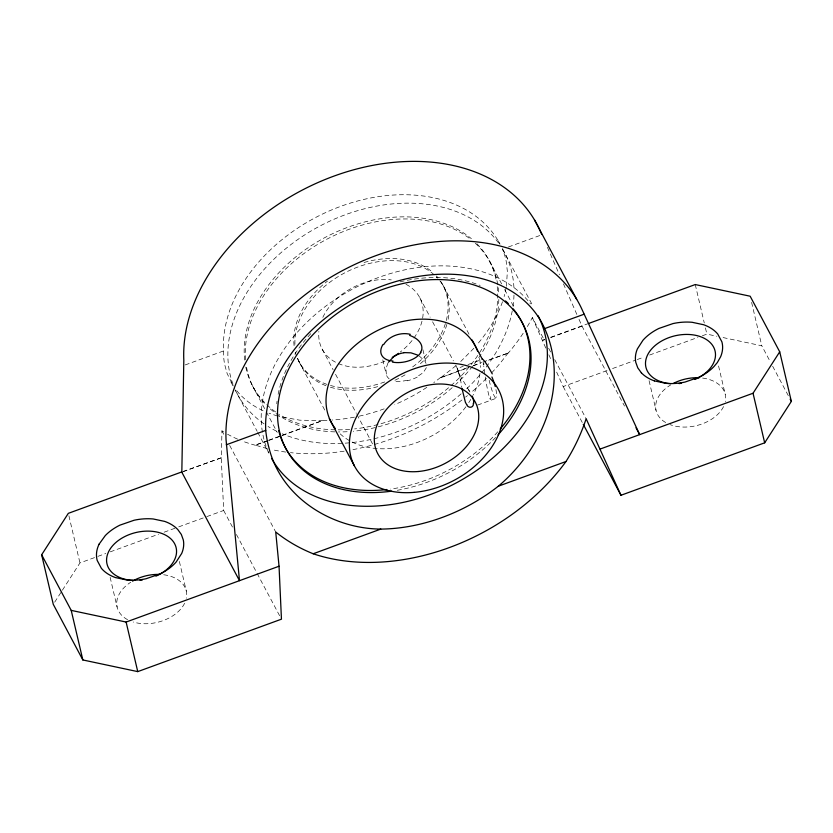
<?xml version="1.0" encoding="UTF-8"?>
<svg xmlns="http://www.w3.org/2000/svg" width="833" height="833" viewBox="0 0 833 833"><rect width="100%" height="100%" fill="white"/><g stroke="black" fill="none" stroke-linecap="round" stroke-linejoin="round"><path stroke-width="0.62" stroke-dasharray="4.17 3.12" d="M183.021 471.759L221.38 457.754L221.942 430.859A195.016 120.473 -25.9 0 0 223.775 432.004M506.433 286.25L507.359 271.235L506.256 261.645A154.594 95.514 -25.9 0 0 502.455 249.161M506.235 287.27L504.142 296.548M426.381 367.665L423.216 372.674L416.802 376.901M502.497 301.765C497.093 317.196 488.263 331.222 477.819 343.727M387.98 363.011L385.95 368.79L386.387 374.902M54.686 602.176L61.704 591.263M62.402 590.18L79.958 562.921L96.795 556.777M473.862 348.277L460.764 361.47M456.005 365.687L440.667 377.724L468.333 367.363M185.238 364.927L223.504 350.964A151.158 109.894 -28 0 1 337.23 207.667A151.158 109.894 -28 0 1 499.883 243.882M508.432 246.974L540.721 235.198M458.4 372.507L457.161 368.498L463.21 366.312M468 364.562L479.975 360.189M182.896 471.53L221.38 457.754M267.591 440.896L255.398 445.072L267.476 440.667M268.684 440.22L323.027 420.384A151.158 109.894 -28 0 0 326.973 420.301M473.165 365.604L481.62 362.511M482.828 362.074L508.307 353.046L485.358 361.418M545.802 348.059L542.325 340.364L544.72 339.489M550.717 337.303L587.786 323.766M268.799 440.449L280.877 436.044M282.085 435.607L323.027 420.384M440.667 377.724L468.448 367.592M473.279 365.822L480.526 363.178M542.325 340.364L544.844 339.708M550.832 337.521L582.007 326.151L578.498 318.154M477.58 405.077L496.739 398.091A20.513 3.145 77.5 0 1 489.013 379.598M97.919 556.361L105.77 553.497M110.268 551.852L158.541 534.234M164.153 532.193L176.502 527.685M178.751 526.862L205.699 517.033M206.813 516.616L223.661 510.473L221.255 457.525M556.663 372.132L563.181 386.574L608.09 370.185M612.578 368.54L635.038 360.345M637.276 359.533L644.013 357.065M649.625 355.025L697.898 337.407M702.396 335.761L706.884 334.127L716.869 336.251M407.327 380.369L399.663 381.566L393.717 381.087M323.152 420.613L299.87 420.186L278.701 416.396M723.106 337.573L761.789 345.789L770.233 361.678M277.597 416.063L269.028 413.22M457.234 368.498L458.702 371.476M263.02 410.711C252.586 405.848 243.028 398.872 235.968 389.719M419.134 355.91L424.736 360.908A19.149 10.808 15.6 0 1 426.007 363.417M389.157 378.911L387.72 377.411A19.149 12.849 -44.8 0 1 386.366 374.912M223.504 350.964A154.594 95.514 -25.9 0 0 224.65 364.417L227.128 373.507L233.292 385.929M459.743 375.017L470.093 392.395M772.649 366.218L788.33 395.717M581.882 325.922L624.5 406.077M498.165 240.81L499.977 244.215M502.382 248.755L533.245 306.648M527.351 326.567A195.016 120.473 -25.9 0 0 532.349 317.571L544.438 340.312M548.666 348.267L551.082 352.807M554.705 359.627L586.13 418.739M563.181 386.574L582.642 423.185M489.502 261.073L501.622 283.876M504.642 289.561L513.794 306.773M443.104 285.448L469.229 334.595M468.708 389.771L469.916 392.031M322.111 349.017L333.096 369.685M335.543 374.277L356.305 413.335M356.909 414.48L372.788 444.343M298.787 361.262L326.14 412.699M252.389 385.637L265.727 410.721M266.321 411.835L277.243 432.389M230.908 381.962L234.542 388.782M235.145 389.917L257.137 431.286M257.741 432.421L268.653 452.944M221.942 430.859L223.754 434.264M229.71 445.468L275.723 532.016M223.661 510.473L233.386 528.778M236.437 534.505L256.502 572.261M257.116 573.406L280.232 616.889M419.78 297.693L430.161 317.227M432.598 321.819L453.36 360.887M455.797 365.479L457.629 368.925M548.843 354.796L551.446 360.574M547.427 247.328L559.453 274.744M563.462 283.886L576.988 314.728M532.349 317.571L542.439 340.582M751.616 302.41L761.789 345.789M718.577 365.999L725.251 394.436M695.253 284.553L704.27 322.975M705.426 327.931L706.884 334.127M649.074 380.671L656.029 410.346M422.925 349.745L426.132 363.417M382.795 359.825L386.002 373.476M179.366 561.442L186.321 591.118M110.143 577.342L117.099 607.028M68.91 515.825L79.958 562.921M460.42 378.796L461.836 387.491M268.788 452.923A151.158 109.894 -28 0 1 347.392 291.956A151.158 109.894 -28 0 1 530.506 303.847M495.656 437.44A133.915 97.357 -28 0 1 396.508 490.418M502.476 248.973A151.158 109.894 -28 0 1 514.013 290.207M513.992 295.08A151.158 109.894 -28 0 1 513.024 306.19M512.243 310.876A151.158 109.894 -28 0 1 465.751 389.636M461.107 393.832A151.158 109.894 -28 0 1 282.272 433.806M276.587 431.202A151.158 109.894 -28 0 1 268.059 426.475M264.082 423.862A151.158 109.894 -28 0 1 235.447 390.219M233.001 384.294A151.158 109.894 -28 0 1 320.08 225.941A151.158 109.894 -28 0 1 499.3 244.048M476.913 243.788A133.915 97.357 -28 0 1 496.468 281.575M497.218 286.667A133.915 97.357 -28 0 1 354.619 428.912M349.693 429.38A133.915 97.357 -28 0 1 278.888 414.147M275.629 411.95A133.915 97.357 -28 0 1 245.662 366.395M244.673 360.043A133.915 97.357 -28 0 1 324.787 237.634A133.915 97.357 -28 0 1 471.384 238.696M497.77 431.817A133.915 97.357 -28 0 1 390.562 489.065M276.764 403.766A133.915 97.357 -28 0 1 277.035 401.256M278.128 394.342A133.915 97.357 -28 0 1 310.98 333.481M400.132 281.825A133.915 97.357 -28 0 1 480.12 285.459M479.548 358.398A81.509 59.258 -28 0 1 480.329 367.395M479.954 373.465A81.509 59.258 -28 0 1 473.175 395.05M470.78 399.403A81.509 59.258 -28 0 1 468.771 402.641M465.928 406.723A81.509 59.258 -28 0 1 339.323 433.045M475.331 243.278A133.915 97.357 -28 0 1 498.717 293.445M498.811 299.432A133.915 97.357 -28 0 1 455.755 384.44M452.163 387.689A133.915 97.357 -28 0 1 353.265 431.255M347.132 431.723A133.915 97.357 -28 0 1 338.479 431.942M334.824 431.879A133.915 97.357 -28 0 1 268.788 407.618M264.384 403.214A133.915 97.357 -28 0 1 246.318 365.958M245.558 359.804A133.915 97.357 -28 0 1 325.765 239.789A133.915 97.357 -28 0 1 470.489 239.175M439.876 280.804A81.509 59.258 -28 0 1 447.706 321.257M446.852 324.495A81.509 59.258 -28 0 1 419.134 364.771M405.057 374.84A81.509 59.258 -28 0 1 393.717 380.806M377.734 386.637A81.509 59.258 -28 0 1 330.295 387.189M325.932 385.689A81.509 59.258 -28 0 1 297.673 358.305M294.944 344.352A81.509 59.258 -28 0 1 349.652 270.433A81.509 59.258 -28 0 1 437.596 278.107M440.803 281.533A81.509 59.258 -28 0 1 411.669 367.645M384.69 381.951A81.509 59.258 -28 0 1 330.316 385.429M326.973 384.388A81.509 59.258 -28 0 1 295.278 352.109M294.091 345.685A81.509 59.258 -28 0 1 327.442 281.137M364.073 262.499A81.509 59.258 -28 0 1 432.077 271.829M436.482 276.025A81.509 59.258 -28 0 1 438.033 277.795M405.983 284.292A55.165 40.109 -28 0 1 400.267 352.026M384.825 361.168A55.165 40.109 -28 0 1 318.872 331.503M322.84 317.352A55.165 40.109 -28 0 1 391.281 279.898M490.71 396.591A20.513 1.437 80.5 0 1 488.117 392.187A20.513 1.437 80.5 0 1 483.754 365.979M483.473 362.844A20.513 1.437 80.5 0 1 483.452 362.563M495.947 389.615A20.513 5.269 67.9 0 1 496.312 397.258M458.733 373.09A19.471 2.239 83.3 0 1 460.191 380.264M459.899 375.173A19.149 2.811 53 0 1 458.556 372.663M417.25 377.099A19.471 7.705 -17.2 0 1 407.316 380.816M255.512 445.301A195.016 120.473 -25.9 0 1 241.893 440.896M237.624 439.147A195.016 120.473 -25.9 0 1 227.544 434.212M523.155 333.262A195.016 120.473 -25.9 0 1 508.307 353.046M508.182 352.817A193.089 140.371 -28 0 1 492.032 372.466M486.389 378.38A193.089 140.371 -28 0 1 471.051 392.582M467.459 395.592A193.089 140.371 -28 0 1 465.626 397.081M461.93 399.986A193.089 140.371 -28 0 1 351.724 449.872M344.133 451.174A193.089 140.371 -28 0 1 290.457 452.642M285.688 452.059A193.089 140.371 -28 0 1 271.777 449.601M267.289 448.55A193.089 140.371 -28 0 1 255.398 445.072M440.553 377.505A151.158 109.894 -28 0 1 433.785 382.586M426.86 387.345A151.158 109.894 -28 0 1 394.78 404.63M384.117 408.857A151.158 109.894 -28 0 1 359.231 416.146M354.431 417.135A151.158 109.894 -28 0 1 331.909 420.061M163.674 574.749A35.517 23.949 -13.2 0 1 186.353 598.24M184.614 603.269A35.517 23.949 -13.2 0 1 133.249 622.012M127.584 619.679A35.517 23.949 -13.2 0 1 130.677 582.277M702.604 378.067A35.517 23.949 -13.2 0 1 725.283 401.558M723.544 406.587A35.517 23.949 -13.2 0 1 670.18 424.663M665.682 422.539A35.517 23.949 -13.2 0 1 670.534 385.013"/><path stroke-width="1.25" d="M181.823 472.196L183.812 360.158A193.089 140.371 -28 0 1 333.908 176.117A193.089 140.371 -28 0 1 539.867 230.22L541.783 234.479M473.342 403.11C474.258 407.868 468.219 408.836 466.678 404.619M588.973 323.339L695.253 284.553L750.158 296.215L779.719 351.818L791.35 401.391L764.673 442.823L620.97 495.271L586.13 418.739A195.016 159.874 -30.8 0 1 565.982 461.524A193.089 140.371 -28 0 1 313.187 553.768A195.016 159.874 -30.8 0 1 275.723 532.016L279.045 566.232L281.45 619.179L137.747 671.617L82.842 659.955L53.281 604.352L41.65 554.778L68.327 513.336L181.698 471.967L239.488 580.663L226.035 439.595A193.089 140.371 -28 0 1 376.141 255.554A193.089 140.371 -28 0 1 582.1 309.657L639.671 434.628L636.027 427.777M600.114 449.06L753.042 393.249L779.719 351.818M388.449 362.209L394.394 356.045M313.187 553.768L380.816 529.09A151.158 109.894 -28 0 0 498.342 486.201C538.357 452.475 564.357 397.226 550.509 344.883A154.594 126.741 -30.8 0 0 544.688 328.587A151.158 109.894 -28 0 0 383.211 285.688A151.158 109.894 -28 0 0 265.737 430.39L226.274 444.791M544.688 328.587L584.141 314.197M41.65 554.778L71.211 610.381L126.116 622.043L279.045 566.232M498.342 486.201L565.982 461.513M403.88 352.588L410.95 352.838L417.489 355.014M380.816 529.09C331.482 528.726 281.137 497.259 268.903 447.654A154.594 126.741 -30.8 0 1 265.727 430.39M654.394 380.9L665.9 383.347A45.284 30.54 -13.2 0 0 684.976 382.066L699.168 377.172A45.263 30.519 -13.2 0 0 713.787 366.759L717.307 362.594L720.639 356.722A45.18 30.467 -13.2 0 0 721.899 341.863L717.723 333.991A45.169 30.457 -13.2 0 0 703.625 324.735L692.129 322.288A45.274 30.529 -13.2 0 0 673.043 323.568L658.851 328.462A45.19 30.477 -13.2 0 0 642.982 340.228L637.38 348.912A44.93 30.29 -13.2 0 0 635.777 362.345L637.776 367.863L641.348 372.809M790.142 399.122L791.35 401.391M534.474 219.881L576.696 299.318M583.256 424.33L620.97 495.271M472.103 339.999L482.369 359.315M329.316 418.697L354.358 465.782M753.042 393.249L764.673 442.823M126.116 622.043L137.747 671.617M71.211 610.381L82.842 659.955M461.992 388.511L465.345 402.11A19.149 7.372 88.2 0 0 466.699 404.546M538.097 315.769A151.158 109.894 -28 0 1 456.39 482.828A151.158 109.894 -28 0 1 271.579 458.431M391.677 491.158A133.915 97.357 -28 0 1 283.647 380.764A133.915 97.357 -28 0 1 467.834 283.22A133.915 97.357 -28 0 1 498.092 434.795M513.243 308.939A133.915 97.357 -28 0 1 500.185 429.037M386.856 489.533A133.915 97.357 -28 0 1 278.732 430.734M505.516 300.963A133.915 97.357 -28 0 1 508.255 303.524M335.355 428.62A81.509 59.258 -28 0 1 374.329 332.2A81.509 59.258 -28 0 1 477.559 351.12M398.507 353.327A55.165 40.109 -28 0 1 392.218 357.409M491.928 376.974A20.513 5.269 67.9 0 1 495.229 386.543M482.192 359.315A20.513 2.124 62.5 0 1 492.272 373.892M483.619 364.594A20.513 1.437 80.5 0 1 483.525 363.563M409.586 335.376A20.513 12.557 6.9 0 1 420.446 352.453M420.946 352.338A20.513 11.777 -10.3 0 1 392.458 362.116M393.009 361.022A20.513 12.974 -22.3 0 1 383.024 344.425M383.659 344.602A20.513 15.64 -16.9 0 1 410.325 334.345M472.217 396.039A19.471 7.684 53.7 0 1 473.696 403.443M394.509 356.18A19.471 17.066 -5.6 0 1 403.901 352.807M132.53 581.142A35.517 23.949 -13.2 0 1 159.072 574.406M673.366 383.419A35.517 23.949 -13.2 0 1 699.158 377.766M133.041 580.414A35.517 23.949 -13.2 0 1 111.653 546.896A35.517 23.949 -13.2 0 1 167.787 536.431A35.517 23.949 -13.2 0 1 155.938 576.144M142.318 579.987A35.517 23.949 -13.2 0 1 140.027 580.257M670.804 383.669A35.517 23.949 -13.2 0 1 651.01 349.693A35.517 23.949 -13.2 0 1 706.988 339.926A35.517 23.949 -13.2 0 1 694.868 379.473M681.248 383.305A35.517 23.949 -13.2 0 1 678.957 383.576M654.394 380.9A44.94 30.3 -13.2 0 1 641.348 372.809M99.137 544.095L98.45 545.584A45.18 30.467 -13.2 0 0 97.201 560.453L101.376 568.314A45.169 30.457 -13.2 0 0 115.464 577.581L126.97 580.028A45.274 30.529 -13.2 0 0 146.046 578.748L160.248 573.843A45.19 30.477 -13.2 0 0 176.117 562.077L181.719 553.404A44.93 30.29 -13.2 0 0 183.312 539.961L181.323 534.442L177.752 529.496A44.94 30.3 -13.2 0 0 164.705 521.406L153.199 518.969A45.284 30.54 -13.2 0 0 134.123 520.24L119.921 525.144A45.263 30.519 -13.2 0 0 105.312 535.546L99.137 544.095M414.105 492.365A81.509 59.258 -28 0 0 498.665 389.969A81.509 59.258 -28 0 0 366.77 401.298A81.509 59.258 -28 0 0 414.105 492.365M418.114 471.52A55.165 40.109 -28 0 0 475.351 402.214A55.165 40.109 -28 0 0 386.075 409.888A55.165 40.109 -28 0 0 418.114 471.52"/></g></svg>
